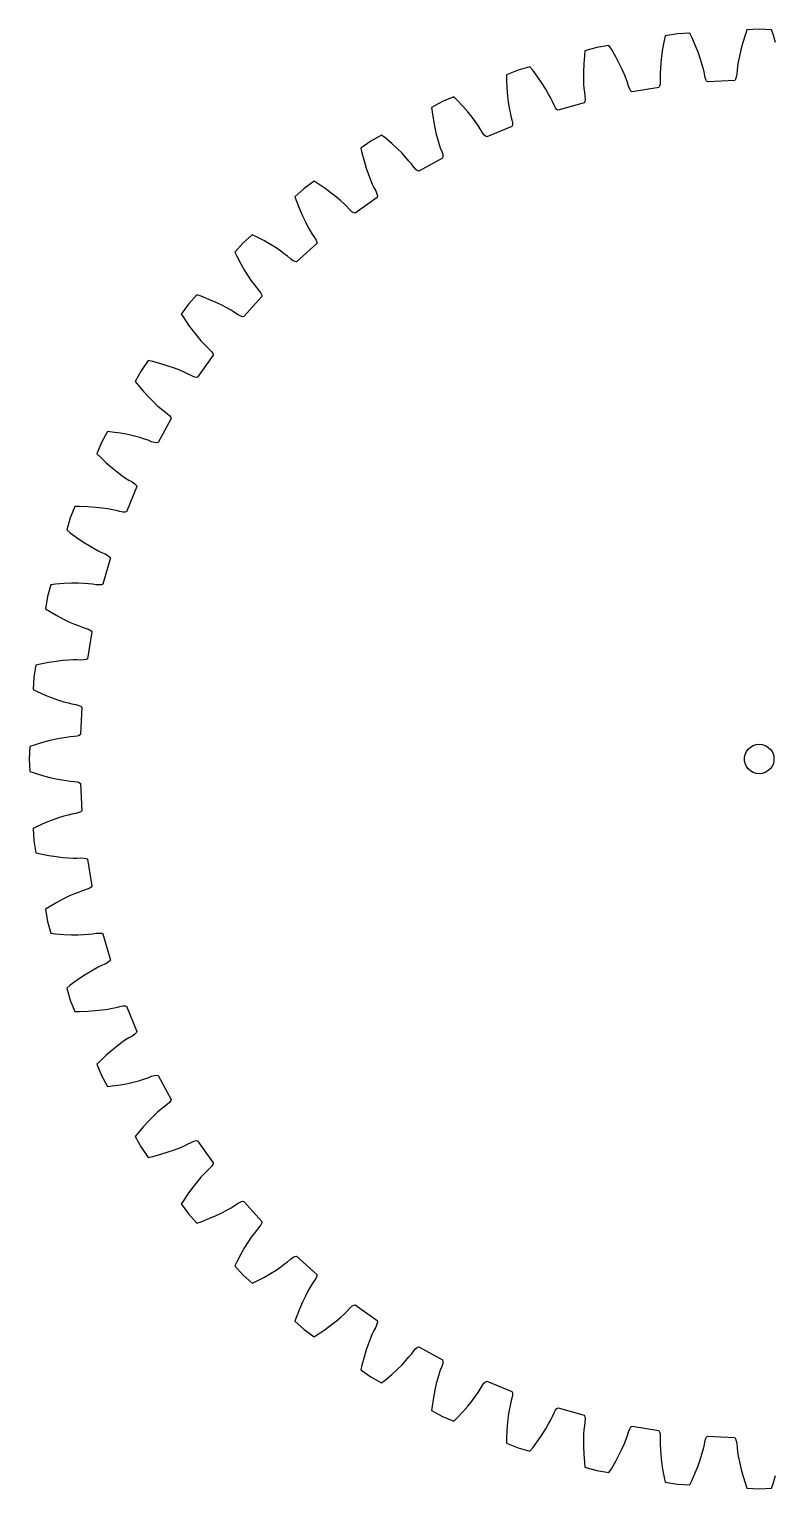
# Model space of a CAD drawing. Header units: metres. Extents: x -74 to 74, y -74 to 74.
# Drawn here: x -73.8 to 1.6, y -73.8 to 73.8 of the extents above; entities that cross this region are included whole.
import ezdxf

# ---------------------------------------------------------------- set-up
doc = ezdxf.new("R2010")
doc.units = ezdxf.units.M

msp = doc.modelspace()

# ---------------------------------------------------------------- linework, layer by layer
for p, q in [((0, 73.85), (-1.25, 73.78)), ((1.25, 73.78), (0, 73.85)), ((-9.61, 72.72), (-9.77, 71.87)), ((-9.5, 73.17), (-9.61, 72.72)), ((-8.27, 73.38), (-9.5, 73.17)), ((-7.02, 73.45), (-8.27, 73.38)), ((-6.82, 73.03), (-7.02, 73.45)), ((-6.47, 72.24), (-6.82, 73.03)), ((-1.66, 72.51), (-1.86, 71.77)), ((-1.4, 73.34), (-1.66, 72.51)), ((-1.25, 73.78), (-1.4, 73.34)), ((1.4, 73.34), (1.25, 73.78)), ((1.66, 72.51), (1.4, 73.34)), ((-17.69, 71.19), (-17.75, 70.33)), ((-17.63, 71.65), (-17.69, 71.19)), ((-16.43, 72), (-17.63, 71.65)), ((-15.2, 72.21), (-16.43, 72)), ((-14.95, 71.81), (-15.2, 72.21)), ((-14.52, 71.06), (-14.95, 71.81)), ((-14.16, 70.39), (-14.52, 71.06)), ((-9.88, 71.11), (-9.96, 70.45)), ((-9.77, 71.87), (-9.88, 71.11)), ((-6.19, 71.53), (-6.47, 72.24)), ((-5.96, 70.9), (-6.19, 71.53)), ((-5.79, 70.35), (-5.96, 70.9)), ((-2.01, 71.12), (-2.12, 70.55)), ((-1.86, 71.77), (-2.01, 71.12)), ((-24.39, 69.7), (-25.55, 69.23)), ((-23.19, 70.05), (-24.39, 69.7)), ((-22.9, 69.69), (-23.19, 70.05)), ((-22.38, 68.99), (-22.9, 69.69)), ((-17.78, 69.56), (-17.79, 68.89)), ((-17.75, 70.33), (-17.78, 69.56)), ((-13.86, 69.78), (-14.16, 70.39)), ((-13.63, 69.26), (-13.86, 69.78)), ((-10, 69.87), (-10.02, 69.4)), ((-9.96, 70.45), (-10, 69.87)), ((-5.67, 69.89), (-5.79, 70.35)), ((-5.58, 69.52), (-5.67, 69.89)), ((-5.51, 69.12), (-5.58, 69.52)), ((-2.23, 69.7), (-2.27, 69.3)), ((-2.19, 70.08), (-2.23, 69.7)), ((-2.12, 70.55), (-2.19, 70.08)), ((-25.55, 69.23), (-25.55, 68.76)), ((-25.55, 68.76), (-25.52, 67.9)), ((-21.95, 68.36), (-22.38, 68.99)), ((-21.59, 67.79), (-21.95, 68.36)), ((-17.79, 68.89), (-17.77, 68.31)), ((-17.77, 68.31), (-17.73, 67.84)), ((-13.46, 68.81), (-13.63, 69.26)), ((-13.33, 68.45), (-13.46, 68.81)), ((-13.21, 68.07), (-13.33, 68.45)), ((-13.09, 67.78), (-13.21, 68.07)), ((-10.15, 67.96), (-12.86, 67.5)), ((-10.08, 68.08), (-10.15, 67.96)), ((-10.03, 68.3), (-10.08, 68.08)), ((-10.01, 68.62), (-10.03, 68.3)), ((-10.02, 69.4), (-10.02, 69.01)), ((-10.02, 69.01), (-10.01, 68.62)), ((-5.42, 68.82), (-5.51, 69.12)), ((-5.33, 68.62), (-5.42, 68.82)), ((-5.23, 68.52), (-5.33, 68.62)), ((-2.48, 68.67), (-5.23, 68.52)), ((-2.39, 68.78), (-2.48, 68.67)), ((-2.32, 68.99), (-2.39, 68.78)), ((-2.27, 69.3), (-2.32, 68.99)), ((-32.04, 66.53), (-33.14, 65.93)), ((-30.89, 67.01), (-32.04, 66.53)), ((-30.56, 66.68), (-30.89, 67.01)), ((-29.97, 66.05), (-30.56, 66.68)), ((-25.52, 67.9), (-25.46, 67.13)), ((-25.46, 67.13), (-25.39, 66.46)), ((-21.3, 67.29), (-21.59, 67.79)), ((-21.08, 66.87), (-21.3, 67.29)), ((-20.91, 66.53), (-21.08, 66.87)), ((-20.75, 66.16), (-20.91, 66.53)), ((-17.73, 67.84), (-17.69, 67.46)), ((-17.64, 66.53), (-17.7, 66.4)), ((-17.69, 67.46), (-17.63, 67.06)), ((-17.61, 66.75), (-17.64, 66.53)), ((-17.63, 67.06), (-17.61, 66.75)), ((-12.98, 67.59), (-13.09, 67.78)), ((-12.86, 67.5), (-12.98, 67.59)), ((-33.14, 65.93), (-33.08, 65.47)), ((-33.08, 65.47), (-32.96, 64.61)), ((-29.46, 65.47), (-29.97, 66.05)), ((-29.05, 64.95), (-29.46, 65.47)), ((-25.39, 66.46), (-25.3, 65.89)), ((-25.3, 65.89), (-25.21, 65.43)), ((-25.21, 65.43), (-25.13, 65.05)), ((-25.13, 65.05), (-25.03, 64.67)), ((-20.6, 65.89), (-20.75, 66.16)), ((-20.46, 65.71), (-20.6, 65.89)), ((-20.34, 65.64), (-20.46, 65.71)), ((-17.7, 66.4), (-20.34, 65.64)), ((-32.96, 64.61), (-32.82, 63.86)), ((-32.82, 63.86), (-32.67, 63.2)), ((-28.7, 64.49), (-29.05, 64.95)), ((-28.43, 64.09), (-28.7, 64.49)), ((-28.23, 63.77), (-28.43, 64.09)), ((-28.03, 63.42), (-28.23, 63.77)), ((-25.02, 64), (-27.56, 62.95)), ((-25.03, 64.67), (-24.97, 64.36)), ((-24.97, 64.13), (-25.02, 64)), ((-24.97, 64.36), (-24.97, 64.13)), ((-39.29, 62.53), (-40.31, 61.81)), ((-38.2, 63.13), (-39.29, 62.53)), ((-37.83, 62.84), (-38.2, 63.13)), ((-37.17, 62.28), (-37.83, 62.84)), ((-36.61, 61.76), (-37.17, 62.28)), ((-32.67, 63.2), (-32.52, 62.65)), ((-32.52, 62.65), (-32.38, 62.19)), ((-32.38, 62.19), (-32.26, 61.83)), ((-27.85, 63.17), (-28.03, 63.42)), ((-27.69, 63.01), (-27.85, 63.17)), ((-27.56, 62.95), (-27.69, 63.01)), ((-40.31, 61.81), (-40.21, 61.35)), ((-40.21, 61.35), (-39.98, 60.52)), ((-36.13, 61.29), (-36.61, 61.76)), ((-35.74, 60.87), (-36.13, 61.29)), ((-35.43, 60.51), (-35.74, 60.87)), ((-32.03, 60.8), (-34.44, 59.47)), ((-32.26, 61.83), (-32.11, 61.46)), ((-32.11, 61.46), (-32.02, 61.16)), ((-32, 60.93), (-32.03, 60.8)), ((-32.02, 61.16), (-32, 60.93)), ((-39.98, 60.52), (-39.76, 59.78)), ((-39.76, 59.78), (-39.54, 59.15)), ((-39.54, 59.15), (-39.33, 58.61)), ((-35.19, 60.21), (-35.43, 60.51)), ((-34.95, 59.89), (-35.19, 60.21)), ((-34.75, 59.65), (-34.95, 59.89)), ((-34.57, 59.51), (-34.75, 59.65)), ((-34.44, 59.47), (-34.57, 59.51)), ((-46.04, 57.74), (-46.98, 56.9)), ((-45.02, 58.46), (-46.04, 57.74)), ((-44.63, 58.21), (-45.02, 58.46)), ((-43.91, 57.73), (-44.63, 58.21)), ((-43.29, 57.27), (-43.91, 57.73)), ((-39.33, 58.61), (-39.14, 58.17)), ((-39.14, 58.17), (-38.98, 57.83)), ((-38.98, 57.83), (-38.79, 57.48)), ((-46.98, 56.9), (-46.82, 56.46)), ((-46.82, 56.46), (-46.51, 55.66)), ((-42.77, 56.86), (-43.29, 57.27)), ((-42.33, 56.48), (-42.77, 56.86)), ((-41.98, 56.16), (-42.33, 56.48)), ((-41.71, 55.89), (-41.98, 56.16)), ((-38.64, 56.83), (-40.88, 55.24)), ((-38.79, 57.48), (-38.67, 57.19)), ((-38.67, 57.19), (-38.62, 56.97)), ((-38.62, 56.97), (-38.64, 56.83)), ((-46.51, 55.66), (-46.2, 54.95)), ((-46.2, 54.95), (-45.91, 54.35)), ((-41.44, 55.6), (-41.71, 55.89)), ((-41.21, 55.38), (-41.44, 55.6)), ((-41.02, 55.27), (-41.21, 55.38)), ((-40.88, 55.24), (-41.02, 55.27)), ((-45.91, 54.35), (-45.65, 53.84)), ((-45.65, 53.84), (-45.41, 53.43)), ((-45.41, 53.43), (-45.21, 53.1)), ((-52.22, 52.22), (-53.05, 51.29)), ((-51.29, 53.05), (-52.22, 52.22)), ((-50.87, 52.85), (-51.29, 53.05)), ((-50.1, 52.45), (-50.87, 52.85)), ((-49.43, 52.07), (-50.1, 52.45)), ((-48.87, 51.71), (-49.43, 52.07)), ((-48.39, 51.39), (-48.87, 51.71)), ((-44.76, 52.15), (-46.81, 50.31)), ((-45.21, 53.1), (-44.98, 52.77)), ((-44.98, 52.77), (-44.83, 52.5)), ((-44.83, 52.5), (-44.75, 52.29)), ((-44.75, 52.29), (-44.76, 52.15)), ((-53.05, 51.29), (-52.85, 50.87)), ((-52.85, 50.87), (-52.45, 50.1)), ((-48.01, 51.1), (-48.39, 51.39)), ((-47.71, 50.87), (-48.01, 51.1)), ((-47.4, 50.61), (-47.71, 50.87)), ((-47.15, 50.42), (-47.4, 50.61)), ((-46.95, 50.33), (-47.15, 50.42)), ((-46.81, 50.31), (-46.95, 50.33)), ((-52.45, 50.1), (-52.07, 49.43)), ((-52.07, 49.43), (-51.71, 48.87)), ((-51.71, 48.87), (-51.39, 48.39)), ((-51.39, 48.39), (-51.1, 48.01)), ((-51.1, 48.01), (-50.87, 47.71)), ((-50.87, 47.71), (-50.61, 47.4)), ((-50.61, 47.4), (-50.42, 47.15)), ((-57.74, 46.04), (-58.46, 45.02)), ((-56.9, 46.98), (-57.74, 46.04)), ((-56.46, 46.82), (-56.9, 46.98)), ((-55.66, 46.51), (-56.46, 46.82)), ((-54.95, 46.2), (-55.66, 46.51)), ((-54.35, 45.91), (-54.95, 46.2)), ((-53.84, 45.65), (-54.35, 45.91)), ((-50.31, 46.81), (-52.15, 44.76)), ((-50.42, 47.15), (-50.33, 46.95)), ((-50.33, 46.95), (-50.31, 46.81)), ((-58.46, 45.02), (-58.21, 44.63)), ((-58.21, 44.63), (-57.73, 43.91)), ((-53.43, 45.41), (-53.84, 45.65)), ((-53.1, 45.21), (-53.43, 45.41)), ((-52.77, 44.98), (-53.1, 45.21)), ((-52.5, 44.83), (-52.77, 44.98)), ((-52.29, 44.75), (-52.5, 44.83)), ((-52.15, 44.76), (-52.29, 44.75)), ((-57.73, 43.91), (-57.27, 43.29)), ((-57.27, 43.29), (-56.86, 42.77)), ((-56.86, 42.77), (-56.48, 42.33)), ((-56.48, 42.33), (-56.16, 41.98)), ((-56.16, 41.98), (-55.89, 41.71)), ((-55.89, 41.71), (-55.6, 41.44)), ((-55.6, 41.44), (-55.38, 41.21)), ((-61.81, 40.31), (-62.53, 39.29)), ((-61.35, 40.21), (-61.81, 40.31)), ((-60.52, 39.98), (-61.35, 40.21)), ((-59.78, 39.76), (-60.52, 39.98)), ((-55.24, 40.88), (-56.83, 38.64)), ((-55.38, 41.21), (-55.27, 41.02)), ((-55.27, 41.02), (-55.24, 40.88)), ((-62.53, 39.29), (-63.13, 38.2)), ((-59.15, 39.54), (-59.78, 39.76)), ((-58.61, 39.33), (-59.15, 39.54)), ((-58.17, 39.14), (-58.61, 39.33)), ((-57.83, 38.98), (-58.17, 39.14)), ((-57.48, 38.79), (-57.83, 38.98)), ((-57.19, 38.67), (-57.48, 38.79)), ((-56.97, 38.62), (-57.19, 38.67)), ((-56.83, 38.64), (-56.97, 38.62)), ((-63.13, 38.2), (-62.84, 37.83)), ((-62.84, 37.83), (-62.28, 37.17)), ((-62.28, 37.17), (-61.76, 36.61)), ((-61.76, 36.61), (-61.29, 36.13)), ((-61.29, 36.13), (-60.87, 35.74)), ((-60.87, 35.74), (-60.51, 35.43)), ((-59.47, 34.44), (-60.8, 32.03)), ((-60.51, 35.43), (-60.21, 35.19)), ((-60.21, 35.19), (-59.89, 34.95)), ((-59.89, 34.95), (-59.65, 34.75)), ((-59.65, 34.75), (-59.51, 34.57)), ((-59.51, 34.57), (-59.47, 34.44)), ((-65.93, 33.14), (-66.53, 32.04)), ((-65.47, 33.08), (-65.93, 33.14)), ((-64.61, 32.96), (-65.47, 33.08)), ((-63.86, 32.82), (-64.61, 32.96)), ((-63.2, 32.67), (-63.86, 32.82)), ((-62.65, 32.52), (-63.2, 32.67)), ((-62.19, 32.38), (-62.65, 32.52)), ((-66.53, 32.04), (-67.01, 30.89)), ((-61.83, 32.26), (-62.19, 32.38)), ((-61.46, 32.11), (-61.83, 32.26)), ((-61.16, 32.02), (-61.46, 32.11)), ((-60.93, 32), (-61.16, 32.02)), ((-60.8, 32.03), (-60.93, 32)), ((-67.01, 30.89), (-66.68, 30.56)), ((-66.68, 30.56), (-66.05, 29.97)), ((-66.05, 29.97), (-65.47, 29.46)), ((-65.47, 29.46), (-64.95, 29.05)), ((-64.95, 29.05), (-64.49, 28.7)), ((-64.49, 28.7), (-64.09, 28.43)), ((-64.09, 28.43), (-63.77, 28.23)), ((-63.77, 28.23), (-63.42, 28.03)), ((-62.95, 27.56), (-64, 25.02)), ((-63.42, 28.03), (-63.17, 27.85)), ((-63.17, 27.85), (-63.01, 27.69)), ((-63.01, 27.69), (-62.95, 27.56)), ((-69.23, 25.55), (-69.7, 24.39)), ((-68.76, 25.55), (-69.23, 25.55)), ((-67.9, 25.52), (-68.76, 25.55)), ((-67.13, 25.46), (-67.9, 25.52)), ((-66.46, 25.39), (-67.13, 25.46)), ((-65.89, 25.3), (-66.46, 25.39)), ((-65.43, 25.21), (-65.89, 25.3)), ((-65.05, 25.13), (-65.43, 25.21)), ((-64.67, 25.03), (-65.05, 25.13)), ((-69.7, 24.39), (-70.05, 23.19)), ((-64.36, 24.97), (-64.67, 25.03)), ((-64.13, 24.97), (-64.36, 24.97)), ((-64, 25.02), (-64.13, 24.97)), ((-70.05, 23.19), (-69.69, 22.9)), ((-69.69, 22.9), (-68.99, 22.38)), ((-68.99, 22.38), (-68.36, 21.95)), ((-68.36, 21.95), (-67.79, 21.59)), ((-67.79, 21.59), (-67.29, 21.3)), ((-67.29, 21.3), (-66.87, 21.08)), ((-66.87, 21.08), (-66.53, 20.91)), ((-66.53, 20.91), (-66.16, 20.75)), ((-66.16, 20.75), (-65.89, 20.6)), ((-65.64, 20.34), (-66.4, 17.7)), ((-65.89, 20.6), (-65.71, 20.46)), ((-65.71, 20.46), (-65.64, 20.34)), ((-70.33, 17.75), (-71.19, 17.69)), ((-69.56, 17.78), (-70.33, 17.75)), ((-68.89, 17.79), (-69.56, 17.78)), ((-68.31, 17.77), (-68.89, 17.79)), ((-67.84, 17.73), (-68.31, 17.77)), ((-67.46, 17.69), (-67.84, 17.73)), ((-72, 16.43), (-72.21, 15.2)), ((-71.65, 17.63), (-72, 16.43)), ((-71.19, 17.69), (-71.65, 17.63)), ((-67.06, 17.63), (-67.46, 17.69)), ((-66.75, 17.61), (-67.06, 17.63)), ((-66.53, 17.64), (-66.75, 17.61)), ((-66.4, 17.7), (-66.53, 17.64)), ((-72.21, 15.2), (-71.81, 14.95)), ((-71.81, 14.95), (-71.06, 14.52)), ((-71.06, 14.52), (-70.39, 14.16)), ((-70.39, 14.16), (-69.78, 13.86)), ((-69.78, 13.86), (-69.26, 13.63)), ((-69.26, 13.63), (-68.81, 13.46)), ((-68.81, 13.46), (-68.45, 13.33)), ((-68.45, 13.33), (-68.07, 13.21)), ((-68.07, 13.21), (-67.78, 13.09)), ((-67.5, 12.86), (-67.96, 10.15)), ((-67.78, 13.09), (-67.59, 12.98)), ((-67.59, 12.98), (-67.5, 12.86)), ((-73.17, 9.5), (-73.38, 8.27)), ((-72.72, 9.61), (-73.17, 9.5)), ((-71.87, 9.77), (-72.72, 9.61)), ((-71.11, 9.88), (-71.87, 9.77)), ((-70.45, 9.96), (-71.11, 9.88)), ((-69.87, 10), (-70.45, 9.96)), ((-69.4, 10.02), (-69.87, 10)), ((-69.01, 10.02), (-69.4, 10.02)), ((-68.62, 10.01), (-69.01, 10.02)), ((-68.3, 10.03), (-68.62, 10.01)), ((-68.08, 10.08), (-68.3, 10.03)), ((-67.96, 10.15), (-68.08, 10.08)), ((-73.38, 8.27), (-73.45, 7.02)), ((-73.45, 7.02), (-73.03, 6.82)), ((-73.03, 6.82), (-72.24, 6.47)), ((-72.24, 6.47), (-71.53, 6.19)), ((-71.53, 6.19), (-70.9, 5.96)), ((-70.9, 5.96), (-70.35, 5.79)), ((-70.35, 5.79), (-69.89, 5.67)), ((-69.89, 5.67), (-69.52, 5.58)), ((-69.52, 5.58), (-69.12, 5.51)), ((-69.12, 5.51), (-68.82, 5.42)), ((-68.82, 5.42), (-68.62, 5.33)), ((-68.52, 5.23), (-68.67, 2.48)), ((-68.62, 5.33), (-68.52, 5.23)), ((-72.51, 1.66), (-73.34, 1.4)), ((-71.77, 1.86), (-72.51, 1.66)), ((-71.12, 2.01), (-71.77, 1.86)), ((-70.55, 2.12), (-71.12, 2.01)), ((-70.08, 2.19), (-70.55, 2.12)), ((-69.7, 2.23), (-70.08, 2.19)), ((-69.3, 2.27), (-69.7, 2.23)), ((-68.99, 2.32), (-69.3, 2.27)), ((-68.78, 2.39), (-68.99, 2.32)), ((-68.67, 2.48), (-68.78, 2.39)), ((-0.31, 1.47), (0, 1.5)), ((0, 1.5), (0.31, 1.47)), ((-73.78, 1.25), (-73.85, 0)), ((-73.85, 0), (-73.78, -1.25)), ((-73.34, 1.4), (-73.78, 1.25)), ((-1.49, 0.16), (-1.43, 0.46)), ((-1.49, -0.16), (-1.49, 0.16)), ((-1.43, 0.46), (-1.3, 0.75)), ((-1.3, 0.75), (-1.11, 1)), ((-1.11, 1), (-0.88, 1.21)), ((-0.88, 1.21), (-0.61, 1.37)), ((-0.61, 1.37), (-0.31, 1.47)), ((0.31, 1.47), (0.61, 1.37)), ((0.61, 1.37), (0.88, 1.21)), ((0.88, 1.21), (1.11, 1)), ((1.11, 1), (1.3, 0.75)), ((1.3, 0.75), (1.43, 0.46)), ((1.43, 0.46), (1.49, 0.16)), ((1.49, 0.16), (1.49, -0.16)), ((-73.78, -1.25), (-73.34, -1.4)), ((-73.34, -1.4), (-72.51, -1.66)), ((-1.43, -0.46), (-1.49, -0.16)), ((-1.3, -0.75), (-1.43, -0.46)), ((-1.11, -1), (-1.3, -0.75)), ((-0.88, -1.21), (-1.11, -1)), ((-0.61, -1.37), (-0.88, -1.21)), ((-0.31, -1.47), (-0.61, -1.37)), ((0, -1.5), (-0.31, -1.47)), ((0.31, -1.47), (0, -1.5)), ((0.61, -1.37), (0.31, -1.47)), ((0.88, -1.21), (0.61, -1.37)), ((1.11, -1), (0.88, -1.21)), ((1.3, -0.75), (1.11, -1)), ((1.43, -0.46), (1.3, -0.75)), ((1.49, -0.16), (1.43, -0.46)), ((-72.51, -1.66), (-71.77, -1.86)), ((-71.77, -1.86), (-71.12, -2.01)), ((-71.12, -2.01), (-70.55, -2.12)), ((-70.55, -2.12), (-70.08, -2.19)), ((-70.08, -2.19), (-69.7, -2.23)), ((-69.7, -2.23), (-69.3, -2.27)), ((-69.3, -2.27), (-68.99, -2.32)), ((-68.99, -2.32), (-68.78, -2.39)), ((-68.78, -2.39), (-68.67, -2.48)), ((-68.67, -2.48), (-68.52, -5.23)), ((-70.35, -5.79), (-70.9, -5.96)), ((-69.89, -5.67), (-70.35, -5.79)), ((-69.52, -5.58), (-69.89, -5.67)), ((-69.12, -5.51), (-69.52, -5.58)), ((-68.82, -5.42), (-69.12, -5.51)), ((-68.62, -5.33), (-68.82, -5.42)), ((-68.52, -5.23), (-68.62, -5.33)), ((-73.03, -6.82), (-73.45, -7.02)), ((-73.45, -7.02), (-73.38, -8.27)), ((-72.24, -6.47), (-73.03, -6.82)), ((-71.53, -6.19), (-72.24, -6.47)), ((-70.9, -5.96), (-71.53, -6.19)), ((-73.38, -8.27), (-73.17, -9.5)), ((-73.17, -9.5), (-72.72, -9.61)), ((-72.72, -9.61), (-71.87, -9.77)), ((-71.87, -9.77), (-71.11, -9.88)), ((-71.11, -9.88), (-70.45, -9.96)), ((-70.45, -9.96), (-69.87, -10)), ((-69.87, -10), (-69.4, -10.02)), ((-69.4, -10.02), (-69.01, -10.02)), ((-69.01, -10.02), (-68.62, -10.01)), ((-68.62, -10.01), (-68.3, -10.03)), ((-68.3, -10.03), (-68.08, -10.08)), ((-68.08, -10.08), (-67.96, -10.15)), ((-67.96, -10.15), (-67.5, -12.86)), ((-68.07, -13.21), (-68.45, -13.33)), ((-67.78, -13.09), (-68.07, -13.21)), ((-67.59, -12.98), (-67.78, -13.09)), ((-67.5, -12.86), (-67.59, -12.98)), ((-71.06, -14.52), (-71.81, -14.95)), ((-70.39, -14.16), (-71.06, -14.52)), ((-69.78, -13.86), (-70.39, -14.16)), ((-69.26, -13.63), (-69.78, -13.86)), ((-68.81, -13.46), (-69.26, -13.63)), ((-68.45, -13.33), (-68.81, -13.46)), ((-71.81, -14.95), (-72.21, -15.2)), ((-72.21, -15.2), (-72, -16.43)), ((-72, -16.43), (-71.65, -17.63)), ((-71.65, -17.63), (-71.19, -17.69)), ((-71.19, -17.69), (-70.33, -17.75)), ((-67.84, -17.73), (-67.46, -17.69)), ((-67.46, -17.69), (-67.06, -17.63)), ((-67.06, -17.63), (-66.75, -17.61)), ((-66.75, -17.61), (-66.53, -17.64)), ((-66.53, -17.64), (-66.4, -17.7)), ((-66.4, -17.7), (-65.64, -20.34)), ((-70.33, -17.75), (-69.56, -17.78)), ((-69.56, -17.78), (-68.89, -17.79)), ((-68.89, -17.79), (-68.31, -17.77)), ((-68.31, -17.77), (-67.84, -17.73)), ((-65.89, -20.6), (-66.16, -20.75)), ((-65.71, -20.46), (-65.89, -20.6)), ((-65.64, -20.34), (-65.71, -20.46)), ((-68.36, -21.95), (-68.99, -22.38)), ((-67.79, -21.59), (-68.36, -21.95)), ((-67.29, -21.3), (-67.79, -21.59)), ((-66.87, -21.08), (-67.29, -21.3)), ((-66.53, -20.91), (-66.87, -21.08)), ((-66.16, -20.75), (-66.53, -20.91)), ((-69.69, -22.9), (-70.05, -23.19)), ((-70.05, -23.19), (-69.7, -24.39)), ((-68.99, -22.38), (-69.69, -22.9)), ((-69.7, -24.39), (-69.23, -25.55)), ((-65.05, -25.13), (-64.67, -25.03)), ((-64.67, -25.03), (-64.36, -24.97)), ((-64.36, -24.97), (-64.13, -24.97)), ((-64.13, -24.97), (-64, -25.02)), ((-64, -25.02), (-62.95, -27.56)), ((-69.23, -25.55), (-68.76, -25.55)), ((-68.76, -25.55), (-67.9, -25.52)), ((-67.9, -25.52), (-67.13, -25.46)), ((-67.13, -25.46), (-66.46, -25.39)), ((-66.46, -25.39), (-65.89, -25.3)), ((-65.89, -25.3), (-65.43, -25.21)), ((-65.43, -25.21), (-65.05, -25.13)), ((-63.42, -28.03), (-63.77, -28.23)), ((-63.17, -27.85), (-63.42, -28.03)), ((-63.01, -27.69), (-63.17, -27.85)), ((-62.95, -27.56), (-63.01, -27.69)), ((-65.47, -29.46), (-66.05, -29.97)), ((-64.95, -29.05), (-65.47, -29.46)), ((-64.49, -28.7), (-64.95, -29.05)), ((-64.09, -28.43), (-64.49, -28.7)), ((-63.77, -28.23), (-64.09, -28.43)), ((-66.68, -30.56), (-67.01, -30.89)), ((-67.01, -30.89), (-66.53, -32.04)), ((-66.05, -29.97), (-66.68, -30.56)), ((-66.53, -32.04), (-65.93, -33.14)), ((-62.65, -32.52), (-62.19, -32.38)), ((-62.19, -32.38), (-61.83, -32.26)), ((-61.83, -32.26), (-61.46, -32.11)), ((-61.46, -32.11), (-61.16, -32.02)), ((-61.16, -32.02), (-60.93, -32)), ((-60.93, -32), (-60.8, -32.03)), ((-60.8, -32.03), (-59.47, -34.44)), ((-65.93, -33.14), (-65.47, -33.08)), ((-65.47, -33.08), (-64.61, -32.96)), ((-64.61, -32.96), (-63.86, -32.82)), ((-63.86, -32.82), (-63.2, -32.67)), ((-63.2, -32.67), (-62.65, -32.52)), ((-60.51, -35.43), (-60.87, -35.74)), ((-60.21, -35.19), (-60.51, -35.43)), ((-59.89, -34.95), (-60.21, -35.19)), ((-59.65, -34.75), (-59.89, -34.95)), ((-59.51, -34.57), (-59.65, -34.75)), ((-59.47, -34.44), (-59.51, -34.57)), ((-61.76, -36.61), (-62.28, -37.17)), ((-61.29, -36.13), (-61.76, -36.61)), ((-60.87, -35.74), (-61.29, -36.13)), ((-62.84, -37.83), (-63.13, -38.2)), ((-63.13, -38.2), (-62.53, -39.29)), ((-62.28, -37.17), (-62.84, -37.83)), ((-62.53, -39.29), (-61.81, -40.31)), ((-60.52, -39.98), (-59.78, -39.76)), ((-59.78, -39.76), (-59.15, -39.54)), ((-59.15, -39.54), (-58.61, -39.33)), ((-58.61, -39.33), (-58.17, -39.14)), ((-58.17, -39.14), (-57.83, -38.98)), ((-57.83, -38.98), (-57.48, -38.79)), ((-57.48, -38.79), (-57.19, -38.67)), ((-57.19, -38.67), (-56.97, -38.62)), ((-56.97, -38.62), (-56.83, -38.64)), ((-56.83, -38.64), (-55.24, -40.88)), ((-61.81, -40.31), (-61.35, -40.21)), ((-61.35, -40.21), (-60.52, -39.98)), ((-55.38, -41.21), (-55.6, -41.44)), ((-55.27, -41.02), (-55.38, -41.21)), ((-55.24, -40.88), (-55.27, -41.02)), ((-56.86, -42.77), (-57.27, -43.29)), ((-56.48, -42.33), (-56.86, -42.77)), ((-56.16, -41.98), (-56.48, -42.33)), ((-55.89, -41.71), (-56.16, -41.98)), ((-55.6, -41.44), (-55.89, -41.71)), ((-57.73, -43.91), (-58.21, -44.63)), ((-57.27, -43.29), (-57.73, -43.91)), ((-58.21, -44.63), (-58.46, -45.02)), ((-58.46, -45.02), (-57.74, -46.04)), ((-54.35, -45.91), (-53.84, -45.65)), ((-53.84, -45.65), (-53.43, -45.41)), ((-53.43, -45.41), (-53.1, -45.21)), ((-53.1, -45.21), (-52.77, -44.98)), ((-52.77, -44.98), (-52.5, -44.83)), ((-52.5, -44.83), (-52.29, -44.75)), ((-52.29, -44.75), (-52.15, -44.76)), ((-52.15, -44.76), (-50.31, -46.81)), ((-57.74, -46.04), (-56.9, -46.98)), ((-56.9, -46.98), (-56.46, -46.82)), ((-56.46, -46.82), (-55.66, -46.51)), ((-55.66, -46.51), (-54.95, -46.2)), ((-54.95, -46.2), (-54.35, -45.91)), ((-50.42, -47.15), (-50.61, -47.4)), ((-50.33, -46.95), (-50.42, -47.15)), ((-50.31, -46.81), (-50.33, -46.95)), ((-51.39, -48.39), (-51.71, -48.87)), ((-51.1, -48.01), (-51.39, -48.39)), ((-50.87, -47.71), (-51.1, -48.01)), ((-50.61, -47.4), (-50.87, -47.71)), ((-52.45, -50.1), (-52.85, -50.87)), ((-52.07, -49.43), (-52.45, -50.1)), ((-51.71, -48.87), (-52.07, -49.43)), ((-52.85, -50.87), (-53.05, -51.29)), ((-53.05, -51.29), (-52.22, -52.22)), ((-48.87, -51.71), (-48.39, -51.39)), ((-48.39, -51.39), (-48.01, -51.1)), ((-48.01, -51.1), (-47.71, -50.87)), ((-47.71, -50.87), (-47.4, -50.61)), ((-47.4, -50.61), (-47.15, -50.42)), ((-47.15, -50.42), (-46.95, -50.33)), ((-46.95, -50.33), (-46.81, -50.31)), ((-46.81, -50.31), (-44.76, -52.15)), ((-52.22, -52.22), (-51.29, -53.05)), ((-51.29, -53.05), (-50.87, -52.85)), ((-50.87, -52.85), (-50.1, -52.45)), ((-50.1, -52.45), (-49.43, -52.07)), ((-49.43, -52.07), (-48.87, -51.71)), ((-45.21, -53.1), (-45.41, -53.43)), ((-44.98, -52.77), (-45.21, -53.1)), ((-44.83, -52.5), (-44.98, -52.77)), ((-44.75, -52.29), (-44.83, -52.5)), ((-44.76, -52.15), (-44.75, -52.29)), ((-45.91, -54.35), (-46.2, -54.95)), ((-45.65, -53.84), (-45.91, -54.35)), ((-45.41, -53.43), (-45.65, -53.84)), ((-46.51, -55.66), (-46.82, -56.46)), ((-46.2, -54.95), (-46.51, -55.66)), ((-41.98, -56.16), (-41.71, -55.89)), ((-41.71, -55.89), (-41.44, -55.6)), ((-41.44, -55.6), (-41.21, -55.38)), ((-41.21, -55.38), (-41.02, -55.27)), ((-41.02, -55.27), (-40.88, -55.24)), ((-40.88, -55.24), (-38.64, -56.83)), ((-46.82, -56.46), (-46.98, -56.9)), ((-46.98, -56.9), (-46.04, -57.74)), ((-43.91, -57.73), (-43.29, -57.27)), ((-43.29, -57.27), (-42.77, -56.86)), ((-42.77, -56.86), (-42.33, -56.48)), ((-42.33, -56.48), (-41.98, -56.16)), ((-38.79, -57.48), (-38.98, -57.83)), ((-38.67, -57.19), (-38.79, -57.48)), ((-38.62, -56.97), (-38.67, -57.19)), ((-38.64, -56.83), (-38.62, -56.97)), ((-46.04, -57.74), (-45.02, -58.46)), ((-45.02, -58.46), (-44.63, -58.21)), ((-44.63, -58.21), (-43.91, -57.73)), ((-39.33, -58.61), (-39.54, -59.15)), ((-39.14, -58.17), (-39.33, -58.61)), ((-38.98, -57.83), (-39.14, -58.17)), ((-39.98, -60.52), (-40.21, -61.35)), ((-39.76, -59.78), (-39.98, -60.52)), ((-39.54, -59.15), (-39.76, -59.78)), ((-35.74, -60.87), (-35.43, -60.51)), ((-35.43, -60.51), (-35.19, -60.21)), ((-35.19, -60.21), (-34.95, -59.89)), ((-34.95, -59.89), (-34.75, -59.65)), ((-34.75, -59.65), (-34.57, -59.51)), ((-34.57, -59.51), (-34.44, -59.47)), ((-34.44, -59.47), (-32.03, -60.8)), ((-40.21, -61.35), (-40.31, -61.81)), ((-40.31, -61.81), (-39.29, -62.53)), ((-37.17, -62.28), (-36.61, -61.76)), ((-36.61, -61.76), (-36.13, -61.29)), ((-36.13, -61.29), (-35.74, -60.87)), ((-32.26, -61.83), (-32.38, -62.19)), ((-32.11, -61.46), (-32.26, -61.83)), ((-32.02, -61.16), (-32.11, -61.46)), ((-32.03, -60.8), (-32, -60.93)), ((-32, -60.93), (-32.02, -61.16)), ((-39.29, -62.53), (-38.2, -63.13)), ((-38.2, -63.13), (-37.83, -62.84)), ((-37.83, -62.84), (-37.17, -62.28)), ((-32.67, -63.2), (-32.82, -63.86)), ((-32.52, -62.65), (-32.67, -63.2)), ((-32.38, -62.19), (-32.52, -62.65)), ((-28.23, -63.77), (-28.03, -63.42)), ((-28.03, -63.42), (-27.85, -63.17)), ((-27.85, -63.17), (-27.69, -63.01)), ((-27.69, -63.01), (-27.56, -62.95)), ((-27.56, -62.95), (-25.02, -64)), ((-32.96, -64.61), (-33.08, -65.47)), ((-32.82, -63.86), (-32.96, -64.61)), ((-29.46, -65.47), (-29.05, -64.95)), ((-29.05, -64.95), (-28.7, -64.49)), ((-28.7, -64.49), (-28.43, -64.09)), ((-28.43, -64.09), (-28.23, -63.77)), ((-25.03, -64.67), (-25.13, -65.05)), ((-24.97, -64.36), (-25.03, -64.67)), ((-25.02, -64), (-24.97, -64.13)), ((-24.97, -64.13), (-24.97, -64.36)), ((-33.08, -65.47), (-33.14, -65.93)), ((-33.14, -65.93), (-32.04, -66.53)), ((-30.56, -66.68), (-29.97, -66.05)), ((-29.97, -66.05), (-29.46, -65.47)), ((-25.39, -66.46), (-25.46, -67.13)), ((-25.3, -65.89), (-25.39, -66.46)), ((-25.21, -65.43), (-25.3, -65.89)), ((-25.13, -65.05), (-25.21, -65.43)), ((-20.91, -66.53), (-20.75, -66.16)), ((-20.75, -66.16), (-20.6, -65.89)), ((-20.6, -65.89), (-20.46, -65.71)), ((-20.46, -65.71), (-20.34, -65.64)), ((-20.34, -65.64), (-17.7, -66.4)), ((-17.7, -66.4), (-17.64, -66.53)), ((-32.04, -66.53), (-30.89, -67.01)), ((-30.89, -67.01), (-30.56, -66.68)), ((-25.52, -67.9), (-25.55, -68.76)), ((-25.46, -67.13), (-25.52, -67.9)), ((-21.95, -68.36), (-21.59, -67.79)), ((-21.59, -67.79), (-21.3, -67.29)), ((-21.3, -67.29), (-21.08, -66.87)), ((-21.08, -66.87), (-20.91, -66.53)), ((-17.73, -67.84), (-17.77, -68.31)), ((-17.69, -67.46), (-17.73, -67.84)), ((-17.63, -67.06), (-17.69, -67.46)), ((-17.64, -66.53), (-17.61, -66.75)), ((-17.61, -66.75), (-17.63, -67.06)), ((-13.21, -68.07), (-13.09, -67.78)), ((-13.09, -67.78), (-12.98, -67.59)), ((-12.98, -67.59), (-12.86, -67.5)), ((-12.86, -67.5), (-10.15, -67.96)), ((-25.55, -68.76), (-25.55, -69.23)), ((-25.55, -69.23), (-24.39, -69.7)), ((-22.9, -69.69), (-22.38, -68.99)), ((-22.38, -68.99), (-21.95, -68.36)), ((-17.77, -68.31), (-17.79, -68.89)), ((-17.79, -68.89), (-17.78, -69.56)), ((-13.86, -69.78), (-13.63, -69.26)), ((-13.63, -69.26), (-13.46, -68.81)), ((-13.46, -68.81), (-13.33, -68.45)), ((-13.33, -68.45), (-13.21, -68.07)), ((-10.15, -67.96), (-10.08, -68.08)), ((-10.08, -68.08), (-10.03, -68.3)), ((-10.03, -68.3), (-10.01, -68.62)), ((-10.01, -68.62), (-10.02, -69.01)), ((-10.02, -69.01), (-10.02, -69.4)), ((-10.02, -69.4), (-10, -69.87)), ((-5.58, -69.52), (-5.51, -69.12)), ((-5.51, -69.12), (-5.42, -68.82)), ((-5.42, -68.82), (-5.33, -68.62)), ((-5.33, -68.62), (-5.23, -68.52)), ((-5.23, -68.52), (-2.48, -68.67)), ((-2.48, -68.67), (-2.39, -68.78)), ((-2.39, -68.78), (-2.32, -68.99)), ((-2.32, -68.99), (-2.27, -69.3)), ((-2.27, -69.3), (-2.23, -69.7)), ((-24.39, -69.7), (-23.19, -70.05)), ((-23.19, -70.05), (-22.9, -69.69)), ((-17.78, -69.56), (-17.75, -70.33)), ((-17.75, -70.33), (-17.69, -71.19)), ((-14.52, -71.06), (-14.16, -70.39)), ((-14.16, -70.39), (-13.86, -69.78)), ((-10, -69.87), (-9.96, -70.45)), ((-9.96, -70.45), (-9.88, -71.11)), ((-5.96, -70.9), (-5.79, -70.35)), ((-5.79, -70.35), (-5.67, -69.89)), ((-5.67, -69.89), (-5.58, -69.52)), ((-2.23, -69.7), (-2.19, -70.08)), ((-2.19, -70.08), (-2.12, -70.55)), ((-2.12, -70.55), (-2.01, -71.12)), ((-17.69, -71.19), (-17.63, -71.65)), ((-17.63, -71.65), (-16.43, -72)), ((-16.43, -72), (-15.2, -72.21)), ((-15.2, -72.21), (-14.95, -71.81)), ((-14.95, -71.81), (-14.52, -71.06)), ((-9.88, -71.11), (-9.77, -71.87)), ((-9.77, -71.87), (-9.61, -72.72)), ((-6.82, -73.03), (-6.47, -72.24)), ((-6.47, -72.24), (-6.19, -71.53)), ((-6.19, -71.53), (-5.96, -70.9)), ((-2.01, -71.12), (-1.86, -71.77)), ((-1.86, -71.77), (-1.66, -72.51)), ((-9.61, -72.72), (-9.5, -73.17)), ((-9.5, -73.17), (-8.27, -73.38)), ((-8.27, -73.38), (-7.02, -73.45)), ((-7.02, -73.45), (-6.82, -73.03)), ((-1.66, -72.51), (-1.4, -73.34)), ((-1.4, -73.34), (-1.25, -73.78)), ((-1.25, -73.78), (0, -73.85)), ((0, -73.85), (1.25, -73.78)), ((1.25, -73.78), (1.4, -73.34)), ((1.4, -73.34), (1.66, -72.51))]:
    msp.add_line(p, q)

doc.saveas('drawing.dxf')
